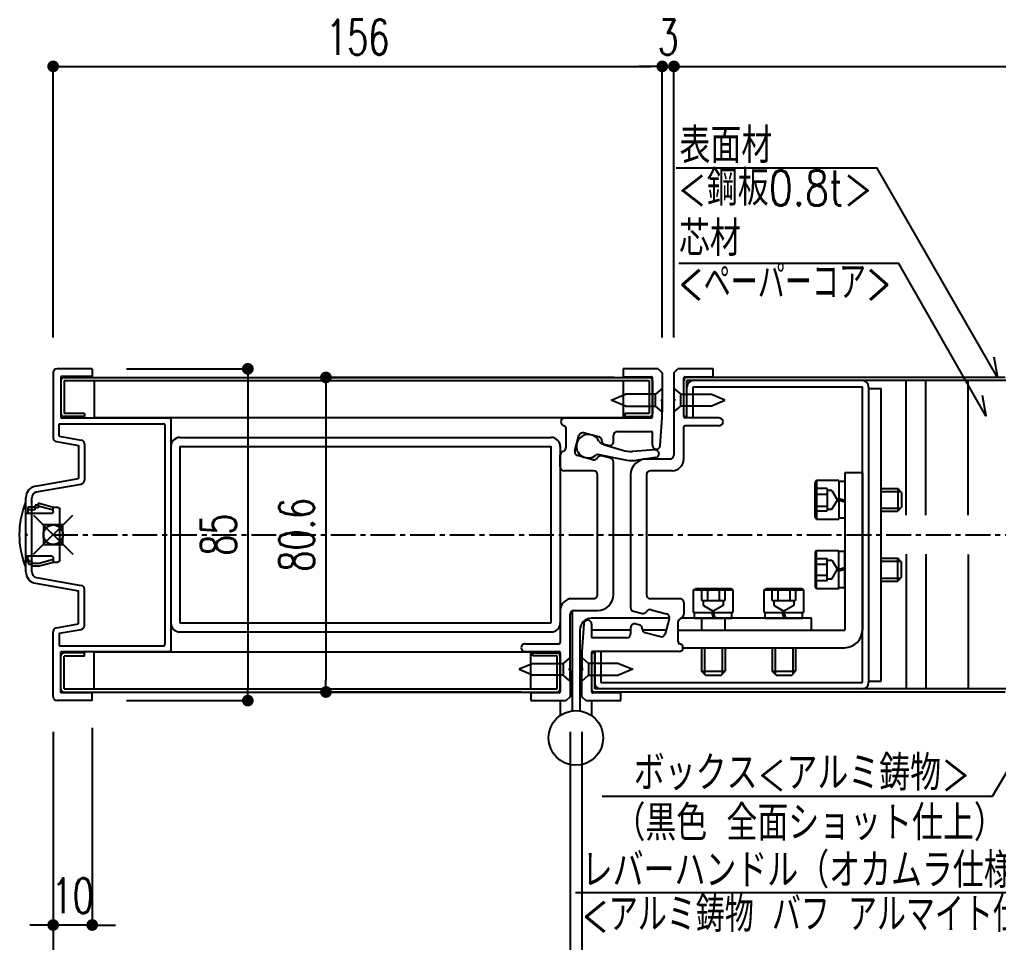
# Model space of a CAD drawing. Extents: x -275225 to 47266, y -41063 to 95295.
# Drawn here: x -223256.8 to -223006.1, y -22066.2 to -21829.8 of the extents above; entities that cross this region are included whole.
import ezdxf

# ---------------------------------------------------------------- set-up
doc = ezdxf.new("R2010")
doc.units = 0
doc.header["$LTSCALE"] = 0.2
doc.header["$PDMODE"] = 99
doc.header["$PDSIZE"] = 5
doc.linetypes.add('CENTER', pattern=[50.8, 31.75, -6.35, 6.35, -6.35])
for name, color, linetype in [('_P18_製品', 4, 'Continuous'), ('_基準', 1, 'CENTER'), ('_文字', 3, 'Continuous'), ('_製品寸法', 9, 'Continuous'), ('樹脂', 6, 'Continuous')]:
    doc.layers.add(name, color=color, linetype=linetype)
doc.layers.add('_ポイント', color=1, linetype='Continuous', plot=False)
doc.styles.add('OKAMURA', font='SIMPLEX.shx', dxfattribs={"width": 0.7, "bigfont": 'BIGFONT.shx'})
doc.dimstyles.new('OKAMURA-003', dxfattribs={"dimscale": 3, "dimtxt": 3, "dimasz": 1, "dimexe": 0, "dimexo": 3, "dimgap": 1, "dimtad": 1, "dimdec": 3, "dimdsep": 46, "dimtxsty": 'OKAMURA', "dimblk1": 'DOT', "dimblk2": 'DOT', "dimsah": 1, "dimcen": 0, "dimclrd": 9, "dimclre": 9, "dimclrt": 3, "dimadec": 0, "dimazin": 0, "dimtfac": 1, "dimtdec": 3, "dimtix": 1, "dimtmove": 2, "dimatfit": 3, "dimldrblk": 'NONE', "dimfxl": 0, "dimtolj": 1, "dimarcsym": 0})

# ---------------------------------------------------------------- blocks, each defined once
blk = doc.blocks.new('_DOT')
at = {"color": 0, "linetype": 'ByBlock'}
blk.add_line((-0.5, 0), (-1, 0), dxfattribs=at)
at = {"color": 0, "linetype": 'ByBlock', "const_width": 0.5}
blk.add_lwpolyline([(-0.25, 0, 1), (0.25, 0, 1)], format="xyb", close=True, dxfattribs=at)
blk = doc.blocks.new('*D909')
at = {"layer": '_製品寸法', "color": 9, "lineweight": -2, "transparency": 16777216}
for p, q in [((-537.999878, -49.5), (-537.999878, -100)), ((-547.999878, -50.495056), (-547.999878, -100)), ((-550.999878, -100), (-553.999878, -100)), ((-537.999878, -100), (-547.999878, -100)), ((-534.999878, -100), (-531.999878, -100))]:
    blk.add_line(p, q, dxfattribs=at)
at = {"layer": 'Defpoints', "color": 0, "transparency": 16777216}
for p in [(-547.999878, -41.495056), (-537.999878, -40.5), (-547.999878, -100)]:
    blk.add_point(p, dxfattribs=at)
at = {"layer": '_製品寸法', "color": 9, "lineweight": -2, "transparency": 16777216, "xscale": 3, "yscale": 3, "zscale": 3}
blk.add_blockref('_DOT', (-547.999878, -100), dxfattribs=at)
at = {"layer": '_製品寸法', "color": 9, "lineweight": -2, "transparency": 16777216, "xscale": 3, "yscale": 3, "zscale": 3, "rotation": 180}
blk.add_blockref('_DOT', (-537.999878, -100), dxfattribs=at)
at = {"layer": '_製品寸法', "color": 3, "transparency": 16777216, "insert": (-542.999878, -92.5), "char_height": 9, "attachment_point": 5, "style": 'OKAMURA'}
blk.add_mtext('\\A1;10', dxfattribs=at)
blk = doc.blocks.new('_None')
blk = doc.blocks.new('*D893')
at = {"layer": '_製品寸法', "color": 9, "lineweight": -2, "transparency": 16777216}
for p, q in [((-529.25, 42.5), (-498.14, 42.5)), ((-498.14, 39.5), (-498.14, -39.5)), ((-529.25, -42.5), (-498.14, -42.5))]:
    blk.add_line(p, q, dxfattribs=at)
at = {"layer": 'Defpoints', "color": 0, "transparency": 16777216}
for p in [(-538.25, 42.5), (-538.25, -42.5), (-498.14, -42.5)]:
    blk.add_point(p, dxfattribs=at)
at = {"layer": '_製品寸法', "color": 9, "lineweight": -2, "transparency": 16777216, "xscale": 3, "yscale": 3, "zscale": 3}
for p, rotation in [((-498.14, 42.5), 90), ((-498.14, -42.5), 270)]:
    blk.add_blockref('_DOT', p, dxfattribs=dict(at, rotation=rotation))
at = {"layer": '_製品寸法', "color": 3, "transparency": 16777216, "insert": (-505.64, 0), "char_height": 9, "attachment_point": 5, "rotation": 90, "style": 'OKAMURA'}
blk.add_mtext('\\A1;85', dxfattribs=at)
blk = doc.blocks.new('*D894')
at = {"layer": '_製品寸法', "color": 9, "lineweight": -2, "transparency": 16777216}
for p, q in [((-404.32, 40.3), (-478.14, 40.3)), ((-478.14, 37.3), (-478.14, -37.3)), ((-427.93, -40.3), (-478.14, -40.3))]:
    blk.add_line(p, q, dxfattribs=at)
at = {"layer": 'Defpoints', "color": 0, "transparency": 16777216}
for p in [(-395.32, 40.3), (-478.14, -40.3), (-418.93, -40.3)]:
    blk.add_point(p, dxfattribs=at)
at = {"layer": '_製品寸法', "color": 9, "lineweight": -2, "transparency": 16777216, "xscale": 3, "yscale": 3, "zscale": 3}
for p, rotation in [((-478.14, 40.3), 90), ((-478.14, -40.3), 270)]:
    blk.add_blockref('_DOT', p, dxfattribs=dict(at, rotation=rotation))
at = {"layer": '_製品寸法', "color": 3, "transparency": 16777216, "insert": (-485.64, 0), "char_height": 9, "attachment_point": 5, "rotation": 90, "style": 'OKAMURA'}
blk.add_mtext('\\A1;80.6', dxfattribs=at)
blk = doc.blocks.new('*D897')
at = {"layer": '_製品寸法', "color": 9, "lineweight": -2, "transparency": 16777216}
for p, q in [((-548, 50.5), (-548, 120)), ((-545, 120), (-395, 120)), ((-392, 50.5), (-392, 120))]:
    blk.add_line(p, q, dxfattribs=at)
at = {"layer": 'Defpoints', "color": 0, "transparency": 16777216}
for p in [(-392, 120), (-548, 41.5), (-392, 41.5)]:
    blk.add_point(p, dxfattribs=at)
at = {"layer": '_製品寸法', "color": 9, "lineweight": -2, "transparency": 16777216, "xscale": 3, "yscale": 3, "zscale": 3, "rotation": 180}
blk.add_blockref('_DOT', (-548, 120), dxfattribs=at)
at = {"layer": '_製品寸法', "color": 9, "lineweight": -2, "transparency": 16777216, "xscale": 3, "yscale": 3, "zscale": 3}
blk.add_blockref('_DOT', (-392, 120), dxfattribs=at)
at = {"layer": '_製品寸法', "color": 3, "transparency": 16777216, "insert": (-470, 127.5), "char_height": 9, "attachment_point": 5, "style": 'OKAMURA'}
blk.add_mtext('\\A1;156', dxfattribs=at)
blk = doc.blocks.new('*D898')
at = {"layer": '_製品寸法', "color": 9, "lineweight": -2, "transparency": 16777216}
for p, q in [((-395.000183, 120), (-398.000183, 120)), ((-392.000183, 50.49501), (-392.000183, 120)), ((-392.000183, 120), (-389.000183, 120)), ((-389.000183, 50.49501), (-389.000183, 120)), ((-386.000183, 120), (-383.000183, 120))]:
    blk.add_line(p, q, dxfattribs=at)
at = {"layer": 'Defpoints', "color": 0, "transparency": 16777216}
for p in [(-389.000183, 120), (-392.000183, 41.49501), (-389.000183, 41.49501)]:
    blk.add_point(p, dxfattribs=at)
at = {"layer": '_製品寸法', "color": 9, "lineweight": -2, "transparency": 16777216, "xscale": 3, "yscale": 3, "zscale": 3}
blk.add_blockref('_DOT', (-392.000183, 120), dxfattribs=at)
at = {"layer": '_製品寸法', "color": 9, "lineweight": -2, "transparency": 16777216, "xscale": 3, "yscale": 3, "zscale": 3, "rotation": 180}
blk.add_blockref('_DOT', (-389.000183, 120), dxfattribs=at)
at = {"layer": '_製品寸法', "color": 3, "transparency": 16777216, "insert": (-390.500183, 127.5), "char_height": 9, "attachment_point": 5, "style": 'OKAMURA'}
blk.add_mtext('\\A1;3', dxfattribs=at)
blk = doc.blocks.new('*D899')
at = {"layer": '_製品寸法', "color": 9, "lineweight": -2, "transparency": 16777216}
for p, q in [((-389.000183, 50.49501), (-389.000183, 120)), ((-386.000183, 120), (-162.500183, 120)), ((-159.500183, 50.494534), (-159.500183, 120))]:
    blk.add_line(p, q, dxfattribs=at)
at = {"layer": 'Defpoints', "color": 0, "transparency": 16777216}
for p in [(-159.500183, 120), (-389.000183, 41.49501), (-159.500183, 41.494534)]:
    blk.add_point(p, dxfattribs=at)
at = {"layer": '_製品寸法', "color": 9, "lineweight": -2, "transparency": 16777216, "xscale": 3, "yscale": 3, "zscale": 3, "rotation": 180}
blk.add_blockref('_DOT', (-389.000183, 120), dxfattribs=at)
at = {"layer": '_製品寸法', "color": 9, "lineweight": -2, "transparency": 16777216, "xscale": 3, "yscale": 3, "zscale": 3}
blk.add_blockref('_DOT', (-159.500183, 120), dxfattribs=at)
at = {"layer": '_製品寸法', "color": 3, "transparency": 16777216, "insert": (-274.250183, 127.5), "char_height": 9, "attachment_point": 5, "style": 'OKAMURA'}
blk.add_mtext('\\A1;PW-318.5', dxfattribs=at)
blk = doc.blocks.new('*D901')
at = {"layer": '_製品寸法', "color": 9, "lineweight": -2, "transparency": 16777216}
for p, q in [((-547.999878, -50.495056), (-547.999878, -120)), ((-415.61615, -50.494988), (-415.61615, -120)), ((-544.999878, -120), (-418.61615, -120))]:
    blk.add_line(p, q, dxfattribs=at)
at = {"layer": 'Defpoints', "color": 0, "transparency": 16777216}
for p in [(-547.999878, -41.495056), (-415.61615, -41.494988), (-415.61615, -120)]:
    blk.add_point(p, dxfattribs=at)
at = {"layer": '_製品寸法', "color": 9, "lineweight": -2, "transparency": 16777216, "xscale": 3, "yscale": 3, "zscale": 3, "rotation": 180}
blk.add_blockref('_DOT', (-547.999878, -120), dxfattribs=at)
at = {"layer": '_製品寸法', "color": 9, "lineweight": -2, "transparency": 16777216, "xscale": 3, "yscale": 3, "zscale": 3}
blk.add_blockref('_DOT', (-415.61615, -120), dxfattribs=at)
at = {"layer": '_製品寸法', "color": 3, "transparency": 16777216, "insert": (-481.808014, -112.5), "char_height": 9, "attachment_point": 5, "style": 'OKAMURA'}
blk.add_mtext('\\A1;132.5 ', dxfattribs=at)
blk = doc.blocks.new('*D902')
at = {"layer": '_製品寸法', "color": 9, "lineweight": -2, "transparency": 16777216}
for p, q in [((-415.62, -50.5), (-415.62, -120)), ((-412.62, -50.5), (-412.62, -120)), ((-418.62, -120), (-421.62, -120)), ((-415.62, -120), (-412.62, -120)), ((-409.62, -120), (-406.62, -120))]:
    blk.add_line(p, q, dxfattribs=at)
at = {"layer": 'Defpoints', "color": 0, "transparency": 16777216}
for p in [(-415.62, -41.5), (-412.62, -41.5), (-412.62, -120)]:
    blk.add_point(p, dxfattribs=at)
at = {"layer": '_製品寸法', "color": 9, "lineweight": -2, "transparency": 16777216, "xscale": 3, "yscale": 3, "zscale": 3}
blk.add_blockref('_DOT', (-415.62, -120), dxfattribs=at)
at = {"layer": '_製品寸法', "color": 9, "lineweight": -2, "transparency": 16777216, "xscale": 3, "yscale": 3, "zscale": 3, "rotation": 180}
blk.add_blockref('_DOT', (-412.62, -120), dxfattribs=at)
at = {"layer": '_製品寸法', "color": 3, "transparency": 16777216, "insert": (-421.27, -112.5), "char_height": 9, "attachment_point": 5, "style": 'OKAMURA'}
blk.add_mtext('\\A1;3', dxfattribs=at)
blk = doc.blocks.new('*D903')
at = {"layer": '_製品寸法', "color": 9, "lineweight": -2, "transparency": 16777216}
for p, q in [((-412.61615, -50.495072), (-412.61615, -120)), ((-136, -50.495076), (-136, -120)), ((-409.61615, -120), (-139, -120))]:
    blk.add_line(p, q, dxfattribs=at)
at = {"layer": 'Defpoints', "color": 0, "transparency": 16777216}
for p in [(-412.61615, -41.495072), (-136, -41.495076), (-136, -120)]:
    blk.add_point(p, dxfattribs=at)
at = {"layer": '_製品寸法', "color": 9, "lineweight": -2, "transparency": 16777216, "xscale": 3, "yscale": 3, "zscale": 3, "rotation": 180}
blk.add_blockref('_DOT', (-412.61615, -120), dxfattribs=at)
at = {"layer": '_製品寸法', "color": 9, "lineweight": -2, "transparency": 16777216, "xscale": 3, "yscale": 3, "zscale": 3}
blk.add_blockref('_DOT', (-136, -120), dxfattribs=at)
at = {"layer": '_製品寸法', "color": 3, "transparency": 16777216, "insert": (-274.308075, -112.5), "char_height": 9, "attachment_point": 5, "style": 'OKAMURA'}
blk.add_mtext('\\A1;PW-271.5', dxfattribs=at)
blk = doc.blocks.new('*D906')
at = {"layer": '_製品寸法', "color": 9, "lineweight": -2, "transparency": 16777216}
for p, q in [((-547.999878, -50.495056), (-547.999878, -140)), ((0, -50.495056), (0, -140)), ((-544.999878, -140), (-3, -140))]:
    blk.add_line(p, q, dxfattribs=at)
at = {"layer": 'Defpoints', "color": 0, "transparency": 16777216}
for p in [(-547.999878, -41.495056), (0, -41.495056), (0, -140)]:
    blk.add_point(p, dxfattribs=at)
at = {"layer": '_製品寸法', "color": 9, "lineweight": -2, "transparency": 16777216, "xscale": 3, "yscale": 3, "zscale": 3, "rotation": 180}
blk.add_blockref('_DOT', (-547.999878, -140), dxfattribs=at)
at = {"layer": '_製品寸法', "color": 9, "lineweight": -2, "transparency": 16777216, "xscale": 3, "yscale": 3, "zscale": 3}
blk.add_blockref('_DOT', (0, -140), dxfattribs=at)
at = {"layer": '_製品寸法', "color": 3, "transparency": 16777216, "insert": (-273.999939, -132.5), "char_height": 9, "attachment_point": 5, "style": 'OKAMURA'}
blk.add_mtext('\\A1;PW', dxfattribs=at)
blk = doc.blocks.new('樹脂')
at = {"layer": '_P18_製品', "color": 0, "linetype": 'ByBlock'}
for p, q in [((-7, 7), (-3.2, 8.09)), ((-3.2, 8.09), (-3.2, 7.59)), ((-3.2, 7.59), (-2.4, 7.59)), ((-3.2, 7.59), (-3.2, 6.86)), ((-2.4, 7.59), (-2.4, 7.09)), ((0, -8.35), (0, 8.35)), ((-8.7, -6.5), (-8.7, 6.5)), ((-8.2, 7), (-7, 7)), ((-7, 6.27), (-3.2, 7.36)), ((-7, 6.27), (-7, 7)), ((-7, 5.91), (-7, 6.27)), ((-6.5, 5.41), (0, 5.41)), ((-3.2, 6.86), (-2.4, 6.86)), ((-2.4, 7.09), (-0.5, 7.09)), ((-2.4, 6.36), (-2.4, 7.09)), ((-2.4, 6.36), (-0.5, 6.36)), ((-0.5, 7.09), (-0.5, 5.41)), ((-7, -7), (-8.2, -7)), ((-7, -5.91), (-7, -6.27)), ((-7, -6.27), (-7, -7)), ((-3.2, -7.36), (-7, -6.27)), ((-3.2, -8.09), (-7, -7)), ((0, -5.41), (-6.5, -5.41)), ((-3.2, -7.36), (-1.6, -7.36)), ((-1.6, -7.59), (-1.6, -6.86)), ((-1.6, -6.86), (-0.8, -6.86)), ((-0.8, -7.09), (-0.8, -6.36)), ((-0.8, -6.36), (-0.5, -6.36)), ((-0.8, -7.09), (-0.5, -7.09)), ((-0.8, -7.59), (-0.8, -7.09)), ((-0.5, -7.09), (-0.5, -5.41)), ((-3.2, -8.09), (-1.6, -8.09)), ((-1.6, -7.59), (-0.8, -7.59)), ((-1.6, -8.09), (-1.6, -7.59))]:
    blk.add_line(p, q, dxfattribs=at)
for centre, radius, start, end in [((-20.99, 0), 22.59, 338.3053, 21.6947), ((-8.2, 6.5), 0.5, 90, 180), ((-6.5, 5.91), 0.5, 180, 270), ((-8.2, -6.5), 0.5, 180, 270), ((-6.5, -5.91), 0.5, 90, 180)]:
    blk.add_arc(centre, radius, start, end, dxfattribs=at)
blk = doc.blocks.new('P18SE2')
at = {"layer": '_P18_製品'}
for p, q in [((0, 41.5), (0, 24.84)), ((10, 42.5), (1, 42.5)), ((10, 40.5), (2, 40.5)), ((2, 40.5), (2, 29.95)), ((2.82, 40.3), (152.68, 40.3)), ((10, 42.5), (10, 40.5)), ((154.99, 42.5), (145.95, 42.5)), ((145.95, 42.5), (145.95, 40.49)), ((145.95, 40.49), (153.19, 40.49)), ((153.49, 30.25), (153.49, 40.2)), ((154.99, 42.5), (156, 41.5)), ((156, 41.5), (156, 34.77)), ((159, 41.5), (160, 42.5)), ((159, 41.5), (159, 34.77)), ((169.05, 42.5), (160, 42.5)), ((161.51, 30.25), (161.51, 40.2)), ((161.81, 40.49), (169.05, 40.49)), ((243.83, 40.3), (162.32, 40.3)), ((169.05, 40.49), (169.05, 42.5)), ((2.8, 39.5), (152.68, 39.5)), ((2.8, 39.5), (2.8, 31.1)), ((10.5, 39.5), (10.5, 30)), ((145.95, 39.5), (145.95, 30)), ((152.68, 39.5), (152.68, 31.05)), ((153.49, 39.5), (153.49, 31.05)), ((161.51, 30.25), (161.51, 39.5)), ((252.12, 39.5), (162.32, 39.5)), ((162.32, 30.25), (162.32, 39.5)), ((162.32, 29.95), (162.32, 37.89)), ((163.92, 37.89), (207.25, 37.89)), ((163.92, 29.95), (163.92, 37.89)), ((207.25, -37.89), (207.25, 37.89)), ((208.86, 37.89), (208.86, -37.89)), ((156, 37.49), (156, 31.46)), ((159, 37.49), (159, 31.46)), ((208.86, 37.49), (212.07, 37.49)), ((212.07, -37.49), (212.07, 37.49)), ((156, 34.77), (155.7, 34.47)), ((156, 34.17), (155.7, 34.47)), ((156, 29.95), (156, 34.17)), ((159, 34.77), (159.3, 34.47)), ((159, 34.17), (159.3, 34.47)), ((159, 34.17), (159, 20.4)), ((8, 31.1), (2.8, 31.1)), ((8, 30.3), (2.81, 30.3)), ((8, 31.1), (8, 30.3)), ((152.68, 31.05), (146.45, 31.05)), ((146.45, 31.05), (146.45, 30.25)), ((146.45, 30.25), (152.68, 30.25)), ((162.32, 30.25), (161.51, 30.25)), ((1.51, 28.44), (28.34, 28.44)), ((1.51, 25.26), (1.51, 28.44)), ((2, 29.95), (29.85, 29.95)), ((10.5, 30), (145.95, 30)), ((28.64, 28.14), (28.64, -28.14)), ((30.15, 29.65), (30.15, -29.65)), ((131, 29.95), (153.19, 29.95)), ((155.5, 22.84), (156, 29.95)), ((161.51, 19.4), (161.51, 27.64)), ((170.56, 29.95), (161.81, 29.95)), ((170.56, 27.94), (161.81, 27.94)), ((1.51, 25.26), (7.17, 24.26)), ((131.38, 22.41), (131.38, 26.93)), ((133.6, 21.51), (134.64, 25.4)), ((139.9, 25.03), (135.87, 26.11)), ((143.5, 23.83), (143.5, 25.43)), ((144.51, 26.43), (153.19, 26.43)), ((153.49, 22.91), (153.49, 26.13)), ((0.83, 23.85), (6.5, 22.85)), ((6.5, 22.85), (6.5, 14.38)), ((8, 23.27), (8, 13.96)), ((32.46, 24.92), (127.56, 24.92)), ((32.46, 22.61), (32.46, -22.61)), ((32.46, 22.61), (127.56, 22.61)), ((127.56, -22.61), (127.56, 22.61)), ((129.87, 22.66), (129.87, -22.65)), ((139.76, 23.97), (140.07, 23.66)), ((140.92, 23.16), (145.79, 21.65)), ((142.24, 22.86), (141.16, 23.13)), ((129.87, 17.39), (129.87, 20.4)), ((130.4, 21.29), (130.85, 21.53)), ((138.23, 19.23), (134.31, 20.28)), ((139.74, 20.52), (146.9, 19.11)), ((142.76, 19.6), (140.5, 20.19)), ((154.08, 21.75), (148.34, 21.36)), ((143.5, 0.3), (143.5, 18.63)), ((154.29, 19.75), (149.29, 19.05)), ((157.99, 19.4), (151.98, 19.4)), ((138.41, 16.38), (130.88, 16.38)), ((139.42, -15.38), (139.42, 15.38)), ((147.88, 15.38), (147.88, 0.3)), ((151.98, 15.38), (151.98, -15.38)), ((158.5, 16.38), (152.98, 16.38)), ((202.73, 15.88), (202.73, -24.42)), ((207.25, 15.88), (202.73, 15.88)), ((207.25, -23.92), (207.25, 16.08)), ((207.25, 15.88), (207.25, -24.42)), ((-4.52, 12.44), (6.5, 14.38)), ((-4.26, 10.96), (7.17, 12.98)), ((-7, 0.3), (-7, 9.48)), ((-5.5, -9.48), (-5.5, 9.48)), ((-7, 0.3), (-6.7, 0)), ((-6.7, 0), (-7, -0.3)), ((143.5, 0.3), (143.2, 0)), ((147.88, 0.3), (148.18, 0)), ((147.88, -0.3), (148.18, 0)), ((-7, -9.48), (-7, -0.3)), ((143.5, -0.3), (143.2, 0)), ((143.5, -15.38), (143.5, -0.3)), ((147.88, -0.3), (147.88, -18.63)), ((-4.52, -12.44), (6.5, -14.38)), ((-4.26, -10.96), (7.17, -12.98)), ((6.5, -22.85), (6.5, -14.38)), ((8, -23.27), (8, -13.96)), ((132.89, -16.38), (138.41, -16.38)), ((152.98, -16.38), (160.52, -16.38)), ((161.53, -17.39), (161.53, -20.4)), ((129.87, -19.4), (129.87, -27.64)), ((132.89, -19.53), (132.89, -45.13)), ((133.39, -19.4), (139.42, -19.4)), ((148.63, -19.6), (150.9, -20.19)), ((153.17, -19.23), (157.09, -20.28)), ((132.38, -34.17), (132.38, -20.4)), ((157.82, -21.41), (137.91, -21.41)), ((157.8, -21.51), (156.76, -25.4)), ((160.02, -22.41), (160.02, -26.93)), ((160.99, -21.29), (160.55, -21.53)), ((194.19, -21.41), (160.77, -21.41)), ((194.19, -24.42), (194.19, -21.41)), ((0, -41.5), (0, -24.84)), ((0.83, -23.85), (6.5, -22.85)), ((1.51, -25.26), (7.17, -24.26)), ((32.46, -22.61), (127.56, -22.61)), ((32.46, -24.92), (127.56, -24.92)), ((134.9, -24.42), (134.88, -45.13)), ((135.9, -22.84), (135.38, -29.95)), ((137.91, -22.91), (137.91, -26.13)), ((147.88, -24.42), (137.91, -24.42)), ((147.88, -23.83), (147.88, -25.43)), ((149.22, -22.86), (150.24, -23.13)), ((157.02, -24.42), (150.92, -24.42)), ((151.5, -25.03), (155.53, -26.11)), ((160.02, -24.42), (194.19, -24.42)), ((160.02, -24.42), (202.73, -24.42)), ((1.51, -25.26), (1.51, -28.44)), ((146.88, -26.43), (138.21, -26.43)), ((1.51, -28.44), (28.34, -28.44)), ((2, -29.95), (29.85, -29.95)), ((2, -40.5), (2, -29.95)), ((10.5, -30), (122.33, -30)), ((10.5, -39.5), (10.5, -30)), ((120.83, -27.94), (129.57, -27.94)), ((120.83, -29.95), (129.57, -29.95)), ((122.33, -39.5), (122.33, -30)), ((135.38, -29.95), (135.38, -34.17)), ((160.31, -29.95), (138.2, -29.95)), ((138.7, -29.95), (138.7, -37.89)), ((140.31, -29.95), (140.31, -37.89)), ((161.32, -28.94), (202.74, -28.94)), ((8, -31.1), (2.8, -31.1)), ((2.8, -39.5), (2.8, -31.1)), ((8, -30.3), (2.81, -30.3)), ((8, -31.1), (8, -30.3)), ((122.84, -30.25), (129.07, -30.25)), ((122.84, -31.05), (122.84, -30.25)), ((129.07, -31.05), (122.84, -31.05)), ((129.07, -39.5), (129.07, -31.05)), ((129.87, -30.25), (129.87, -40.2)), ((129.87, -39.5), (129.87, -31.05)), ((132.38, -37.49), (132.38, -31.46)), ((135.38, -37.49), (135.38, -31.46)), ((137.9, -30.25), (137.9, -39.5)), ((137.9, -30.25), (137.9, -40.2)), ((138.7, -30.25), (137.9, -30.25)), ((138.7, -39.5), (138.7, -30.25)), ((132.38, -34.17), (132.08, -34.47)), ((132.38, -34.77), (132.08, -34.47)), ((132.38, -34.77), (132.38, -41.5)), ((135.38, -34.17), (135.69, -34.47)), ((135.38, -34.77), (135.69, -34.47)), ((135.38, -41.5), (135.38, -34.77)), ((208.86, -37.49), (212.07, -37.49)), ((2.8, -39.5), (129.07, -39.5)), ((252.12, -39.5), (138.7, -39.5)), ((140.31, -37.89), (207.25, -37.89)), ((10, -42.5), (1, -42.5)), ((10, -40.5), (2, -40.5)), ((2.82, -40.3), (129.07, -40.3)), ((10, -42.5), (10, -40.5)), ((122.33, -40.49), (122.33, -42.5)), ((129.57, -40.49), (122.33, -40.49)), ((122.33, -42.5), (131.38, -42.5)), ((129.87, -42.5), (129.87, -46.32)), ((132.38, -41.5), (131.38, -42.5)), ((136.39, -42.5), (135.38, -41.5)), ((136.39, -42.5), (145.43, -42.5)), ((137.9, -42.5), (137.9, -46.33)), ((145.43, -40.49), (138.2, -40.49)), ((243.83, -40.3), (138.7, -40.3)), ((145.43, -42.5), (145.43, -40.49))]:
    blk.add_line(p, q, dxfattribs=at)
at = {"layer": '_P18_製品', "color": 6}
for p, q in [((218.51, 5.02), (218.51, 39.5)), ((223.53, 5.02), (223.53, 39.5)), ((234.39, 5.02), (234.39, 39.5)), ((142.94, 34.47), (146.57, 35.98)), ((154.24, 35.98), (146.57, 35.98)), ((156, 37.49), (154.24, 35.98)), ((154.24, 32.96), (154.24, 35.98)), ((159, 37.49), (160.76, 35.98)), ((160.76, 35.98), (168.42, 35.98)), ((160.76, 32.96), (160.76, 35.98)), ((172.06, 34.47), (168.42, 35.98)), ((146.57, 32.96), (142.94, 34.47)), ((146.57, 32.96), (154.24, 32.96)), ((156, 31.46), (154.24, 32.96)), ((159, 31.46), (160.76, 32.96)), ((168.42, 32.96), (160.76, 32.96)), ((168.42, 32.96), (172.06, 34.47)), ((195.48, 13.87), (195.19, 13.37)), ((195.19, 4.52), (195.19, 13.37)), ((195.48, 13.87), (195.48, 4.02)), ((201.22, 13.87), (195.48, 13.87)), ((201.22, 13.87), (201.22, 4.02)), ((202.73, 13.62), (201.22, 13.62)), ((202.73, 13.62), (202.73, 4.27)), ((198.21, 11.81), (195.19, 11.81)), ((195.19, 10.36), (198.21, 10.36)), ((198.21, 11.81), (198.21, 6.08)), ((199.47, 11.36), (198.21, 11.36)), ((199.47, 11.36), (200.92, 8.85)), ((212.07, 11.86), (216.3, 11.86)), ((212.07, 11.11), (217.05, 11.11)), ((216.3, 11.86), (216.3, 6.03)), ((217.3, 10.86), (216.3, 11.86)), ((217.3, 10.86), (217.3, 7.03)), ((199.47, 6.53), (200.92, 8.85)), ((201.22, 9.25), (202.73, 8.85)), ((201.22, 8.85), (202.73, 8.44)), ((195.19, 7.33), (198.21, 7.33)), ((195.19, 6.08), (198.21, 6.08)), ((198.21, 6.53), (199.47, 6.53)), ((212.07, 6.78), (217.05, 6.78)), ((212.07, 6.03), (216.3, 6.03)), ((217.3, 7.03), (216.3, 6.03)), ((195.48, 4.02), (195.19, 4.52)), ((195.48, 4.02), (201.22, 4.02)), ((202.73, 4.27), (201.22, 4.27)), ((195.48, -4.02), (195.19, -4.52)), ((195.19, -4.52), (195.19, -13.37)), ((195.48, -13.87), (195.48, -4.02)), ((195.48, -4.02), (201.22, -4.02)), ((201.22, -13.87), (201.22, -4.02)), ((202.73, -4.27), (201.22, -4.27)), ((202.73, -13.62), (202.73, -4.27)), ((195.19, -6.08), (198.21, -6.08)), ((198.21, -11.81), (198.21, -6.08)), ((198.21, -6.53), (199.47, -6.53)), ((199.47, -6.53), (200.92, -8.85)), ((212.07, -6.03), (216.3, -6.03)), ((212.07, -6.78), (217.05, -6.78)), ((216.3, -11.86), (216.3, -6.03)), ((217.3, -7.03), (216.3, -6.03)), ((217.3, -10.86), (217.3, -7.03)), ((218.51, -5.02), (218.51, -39.5)), ((223.53, -5.02), (223.53, -39.5)), ((234.39, -5.03), (234.39, -39.5)), ((195.19, -7.53), (198.21, -7.53)), ((199.47, -11.36), (200.92, -8.85)), ((201.22, -8.85), (202.73, -8.44)), ((201.22, -9.25), (202.73, -8.85)), ((195.19, -10.36), (198.21, -10.36)), ((198.21, -11.81), (195.19, -11.81)), ((199.47, -11.36), (198.21, -11.36)), ((212.07, -11.11), (217.05, -11.11)), ((212.07, -11.86), (216.3, -11.86)), ((217.3, -10.86), (216.3, -11.86)), ((164.04, -14.16), (164.54, -13.87)), ((164.04, -14.16), (174.09, -14.16)), ((164.04, -19.9), (164.04, -14.16)), ((173.59, -13.87), (164.54, -13.87)), ((166.1, -16.89), (166.1, -13.87)), ((167.55, -13.87), (167.55, -16.89)), ((170.58, -13.87), (170.58, -16.89)), ((172.03, -13.87), (172.03, -16.89)), ((174.09, -14.16), (173.59, -13.87)), ((174.09, -14.16), (174.09, -19.9)), ((182.13, -14.16), (182.63, -13.87)), ((182.13, -14.16), (192.18, -14.16)), ((182.13, -19.9), (182.13, -14.16)), ((191.67, -13.87), (182.63, -13.87)), ((184.19, -16.89), (184.19, -13.87)), ((185.64, -13.87), (185.64, -16.89)), ((188.67, -13.87), (188.67, -16.89)), ((190.12, -13.87), (190.12, -16.89)), ((192.18, -14.16), (191.67, -13.87)), ((192.18, -14.16), (192.18, -19.9)), ((195.48, -13.87), (195.19, -13.37)), ((201.22, -13.87), (195.48, -13.87)), ((202.73, -13.62), (201.22, -13.62)), ((166.1, -16.89), (172.03, -16.89)), ((166.55, -18.15), (166.55, -16.89)), ((171.58, -16.89), (171.58, -18.15)), ((184.19, -16.89), (190.12, -16.89)), ((184.64, -18.15), (184.64, -16.89)), ((189.66, -16.89), (189.66, -18.15)), ((164.04, -19.9), (174.09, -19.9)), ((164.29, -21.41), (164.29, -19.9)), ((166.55, -18.15), (169.06, -19.6)), ((168.66, -19.9), (169.06, -21.41)), ((171.58, -18.15), (169.06, -19.6)), ((169.06, -19.9), (169.47, -21.41)), ((173.84, -21.41), (173.84, -19.9)), ((182.13, -19.9), (192.18, -19.9)), ((182.38, -21.41), (182.38, -19.9)), ((184.64, -18.15), (187.15, -19.6)), ((186.75, -19.9), (187.15, -21.41)), ((189.66, -18.15), (187.15, -19.6)), ((187.15, -19.9), (187.56, -21.41)), ((191.93, -21.41), (191.93, -19.9)), ((164.29, -21.41), (173.84, -21.41)), ((166.05, -21.41), (166.05, -24.42)), ((172.08, -24.42), (172.08, -21.41)), ((182.38, -21.41), (191.93, -21.41)), ((166.05, -28.94), (166.05, -34.97)), ((166.8, -28.94), (166.8, -35.73)), ((171.32, -28.94), (171.32, -35.73)), ((172.08, -28.94), (172.08, -34.97)), ((184.14, -28.94), (184.14, -34.97)), ((184.89, -28.94), (184.89, -35.73)), ((189.41, -28.94), (189.41, -35.73)), ((190.17, -28.94), (190.17, -34.97)), ((132.38, -31.46), (130.63, -32.96)), ((135.38, -31.46), (137.14, -32.96)), ((122.96, -32.96), (119.32, -34.47)), ((119.32, -34.47), (122.96, -35.98)), ((122.96, -32.96), (130.63, -32.96)), ((130.63, -32.96), (130.63, -35.98)), ((137.14, -32.96), (137.14, -35.98)), ((144.81, -32.96), (137.14, -32.96)), ((144.81, -32.96), (148.45, -34.47)), ((148.45, -34.47), (144.81, -35.98)), ((167.05, -35.98), (166.05, -34.97)), ((166.05, -34.97), (172.08, -34.97)), ((171.07, -35.98), (172.08, -34.97)), ((185.14, -35.98), (184.14, -34.97)), ((184.14, -34.97), (190.17, -34.97)), ((189.16, -35.98), (190.17, -34.97)), ((130.63, -35.98), (122.96, -35.98)), ((132.38, -37.49), (130.63, -35.98)), ((135.38, -37.49), (137.14, -35.98)), ((137.14, -35.98), (144.81, -35.98)), ((167.05, -35.98), (171.07, -35.98)), ((185.14, -35.98), (189.16, -35.98))]:
    blk.add_line(p, q, dxfattribs=at)
at = {"layer": '_P18_製品'}
blk.add_circle((133.88, -52.06), 7, dxfattribs=at)
for centre, radius, start, end in [((1, 41.5), 1, 90, 180), ((2.8, 39.5), 0.8, 90, 180), ((152.68, 39.5), 0.804, 0, 90), ((153.2, 40.2), 0.292, 0.3163, 91.7833), ((161.8, 40.2), 0.292, 88.2109, 179.6777), ((162.32, 39.5), 0.804, 90.0087, 180.0093), ((163.92, 37.89), 1.61, 90, 180), ((207.25, 37.89), 1.61, 0, 90), ((2.8, 31.1), 0.8, 180, 270), ((152.68, 31.05), 0.804, 270, 0), ((153.19, 30.25), 0.301, 269.9942, 359.9942), ((161.81, 30.25), 0.301, 180, 270), ((28.34, 28.14), 0.3, 0, 90), ((29.85, 29.65), 0.3, 359.9988, 90), ((131, 28.94), 1, 90, 180), ((131, 28.94), 1, 180, 270), ((130.45, 27.16), 0.956, 346.2954, 54.52), ((161.81, 27.64), 0.301, 90, 180), ((170.56, 28.94), 1, 0, 90), ((170.56, 28.94), 1, 270, 0), ((137.03, 22.67), 3.01, 25.4094, 308.5928), ((135.61, 25.14), 1.01, 74.9997, 164.9941), ((144.51, 25.43), 1, 90, 180), ((153.19, 26.13), 0.301, 0, 90), ((1, 24.84), 1, 180, 260), ((7, 23.27), 1, 0, 80), ((32.46, 22.61), 2.31, 90, 180), ((127.56, 22.61), 2.31, 0, 90), ((139.53, 24.09), 1.01, 359.4662, 74.9908), ((141.54, 25.18), 2.11, 225.7809, 252.9982), ((141.59, 24.13), 1.06, 182.7636, 256.1561), ((142.5, 23.83), 1, 255.0015, 0), ((154.49, 22.91), 1.01, 180.0469, 356.0465), ((130.88, 20.4), 1, 118.0818, 180), ((130.37, 22.41), 1, 298.062, 0), ((134.57, 21.25), 1.01, 164.994, 254.9891), ((139.54, 19.53), 1, 78.6457, 128.5888), ((140.24, 19.22), 1, 74.9863, 150.5065), ((147.85, 28.37), 7.03, 252.9987, 273.9995), ((154.19, 20.75), 1, 276.0016, 95.9972), ((157.99, 20.4), 1, 270, 0), ((138.49, 20.2), 1.01, 255.0109, 330.5393), ((142.5, 18.63), 1.01, 359.9908, 74.9888), ((148.28, 26.48), 7.5, 259.3527, 277.7453), ((151.97, 15.31), 4.09, 89.8432, 179.0698), ((158.5, 19.4), 3.01, 270, 0), ((130.88, 17.39), 1, 180, 270), ((138.41, 15.38), 1, 0, 90), ((152.98, 15.38), 1, 90, 180), ((7, 13.96), 1, 280, 0), ((-4, 9.48), 3, 100, 180), ((-4, 9.48), 1.5, 100, 180), ((-4, -9.48), 3, 180, 260), ((-4, -9.48), 1.5, 180, 260), ((7, -13.96), 1, 0, 80), ((132.89, -19.4), 3.01, 90, 180), ((138.41, -15.38), 1, 270, 0), ((139.43, -15.32), 4.07, 269.8731, 359.2499), ((152.98, -15.38), 1, 180, 270), ((160.52, -17.39), 1, 0, 90), ((133.39, -20.4), 1, 90, 180), ((148.89, -18.63), 1.01, 179.9911, 254.9906), ((151.16, -19.21), 1, 254.9898, 330.5119), ((152.91, -20.2), 1.01, 75.018, 150.5422), ((137.91, -24.42), 3.01, 90, 180), ((136.91, -22.91), 1.01, 0.0452, 176.0451), ((156.83, -21.25), 1.01, 344.9935, 74.9932), ((161.02, -22.41), 1, 118.0658, 180), ((160.52, -20.4), 1, 298.078, 0), ((1, -24.84), 1, 100, 180), ((7, -23.27), 1, 280, 0), ((32.46, -22.61), 2.31, 180, 270), ((127.56, -22.61), 2.31, 270, 0), ((148.95, -23.89), 1.07, 75.0849, 176.6712), ((149.86, -24.07), 1.01, 359.4687, 74.9924), ((151.87, -24.09), 1.01, 179.4655, 254.9889), ((202.73, -24.42), 4.52, 270, 0), ((138.21, -26.13), 0.301, 180, 270), ((146.88, -25.43), 1, 270, 0), ((155.79, -25.14), 1.01, 254.9926, 344.9898), ((161.33, -27.09), 1.32, 172.9957, 219.6974), ((28.34, -28.14), 0.3, 270, 0), ((29.85, -29.65), 0.3, 270, 359.9988), ((120.83, -28.94), 1, 90, 180), ((120.83, -28.94), 1, 180, 270), ((129.57, -27.64), 0.301, 269.9942, 359.9942), ((129.57, -30.25), 0.301, 0, 90), ((138.2, -30.25), 0.301, 90, 180), ((160.31, -28.94), 1, 0, 90), ((160.31, -28.94), 1, 270, 0), ((2.8, -31.1), 0.8, 90, 180), ((129.07, -31.05), 0.804, 0, 90), ((2.8, -39.5), 0.8, 180, 270), ((129.07, -39.5), 0.804, 270, 0), ((138.7, -39.5), 0.804, 180, 270), ((140.31, -37.89), 1.61, 180, 270), ((207.25, -37.89), 1.61, 270, 0), ((1, -41.5), 1, 180, 270), ((129.58, -40.2), 0.292, 268.211, 359.6778), ((138.19, -40.2), 0.292, 180.3162, 271.7831)]:
    blk.add_arc(centre, radius, start, end, dxfattribs=at)
at = {"layer": '_ポイント'}
blk.add_point((0, 0), dxfattribs=at)
at = {"layer": '_基準'}
blk.add_line((0, 0), (548, 0), dxfattribs=at)
at = {"layer": '樹脂', "xscale": -1}
blk.add_blockref('樹脂', (-7, 0), dxfattribs=at)
blk = doc.blocks.new('*U891')
at = {"layer": '_文字', "color": 9}
for points in [[(-307.0528, 45.5403), (-306.1289, 40.3003), (-336.9141, 93.881), (-388.4324, 93.881)], [(-310.025, 35.7311), (-309.101, 30.4911), (-331.4007, 69.4572), (-387.7714, 69.4572)], [(-262.537, -40.3153), (-261.613, -35.0753), (-288.6098, -91.7371), (-414.2519, -91.7371)], [(-293.4964, -47.1273), (-292.5724, -41.8872), (-307.4957, -67.0635), (-407.3814, -67.0635)]]:
    blk.add_lwpolyline(points, dxfattribs=at)
at = {"layer": '_P18_製品'}
blk.add_blockref('P18SE2', (-547.9999, 0), dxfattribs=at)
at = {"layer": '_文字', "style": 'OKAMURA'}
for s, width, p in [('表面材 ', 0.8, (-387.5895, 95.2335)), ('<鋼板0.8t> ', 0.8, (-387.9751, 84.3361)), ('芯材 ', 0.8, (-387.718, 71.4101)), ('<ペーパーコア> ', 0.7, (-387.8782, 60.1723)), ('ボックス<アルミ鋳物>', 0.8, (-399.2713, -65.5533)), ('（黒色 全面ショット仕上）', 0.8, (-404.2486, -78.364)), ('レバーハンドル（オカムラ仕様）', 0.8, (-412.6161, -90.4822)), ('<アルミ鋳物 バフ アルマイト仕上>', 0.75, (-412.6161, -101.79))]:
    blk.add_text(s, height=9, dxfattribs=dict(at, width=width)).set_placement(p)
at = {"layer": '_製品寸法'}
for base, p1, p2, text, picture, middle in [((-392.0002, 120), (-547.9999, 41.495), (-392.0002, 41.495), '156', '*D897', (-470, 127.5)), ((-159.5002, 120), (-389.0002, 41.495), (-159.5002, 41.4945), 'PW-318.5', '*D899', (-274.2502, 127.5)), ((-415.6161, -120), (-547.9999, -41.4951), (-415.6161, -41.495), '132.5 ', '*D901', (-481.808, -112.5)), ((0, -140), (-547.9999, -41.4951), (0, -41.4951), 'PW', '*D906', (-273.9999, -132.5)), ((-136, -120), (-412.6161, -41.4951), (-136, -41.4951), 'PW-271.5', '*D903', (-274.3081, -112.5))]:
    dim = blk.add_linear_dim(base=base, p1=p1, p2=p2, text=text, dimstyle='OKAMURA-003', dxfattribs=at)
    dim.commit()
    dim.dimension.update_dxf_attribs({"geometry": picture, "text_midpoint": middle})
for base, p1, p2, picture, middle in [((-389.0002, 120), (-392.0002, 41.495), (-389.0002, 41.495), '*D898', (-390.5002, 127.5)), ((-547.9999, -100), (-537.9999, -40.5), (-547.9999, -41.4951), '*D909', (-542.9999, -92.5))]:
    dim = blk.add_linear_dim(base=base, p1=p1, p2=p2, dimstyle='OKAMURA-003', dxfattribs=at)
    dim.commit()
    dim.dimension.update_dxf_attribs({"geometry": picture, "text_midpoint": middle})
for base, p1, p2, picture, middle in [((-498.1443, -42.5), (-538.2523, 42.5), (-538.2523, -42.5), '*D893', (-505.6443, 0)), ((-478.1443, -40.2999), (-395.3166, 40.3), (-418.9326, -40.2999), '*D894', (-485.6443, 0.0001))]:
    dim = blk.add_linear_dim(base=base, p1=p1, p2=p2, angle=90, dimstyle='OKAMURA-003', dxfattribs=at)
    dim.commit()
    dim.dimension.update_dxf_attribs({"geometry": picture, "text_midpoint": middle})
dim = blk.add_linear_dim(base=(-412.6161, -120), p1=(-415.6161, -41.495), p2=(-412.6161, -41.4951), dimstyle='OKAMURA-003', dxfattribs=at)
dim.commit()
dim.dimension.update_dxf_attribs({"geometry": '*D902', "text_midpoint": (-421.2672, -112.5), "dimtype": 160})

msp = doc.modelspace()

# ---------------------------------------------------------------- block references
msp.add_blockref('*U891', (-222700.17, -21961.76))

doc.saveas('drawing.dxf')
